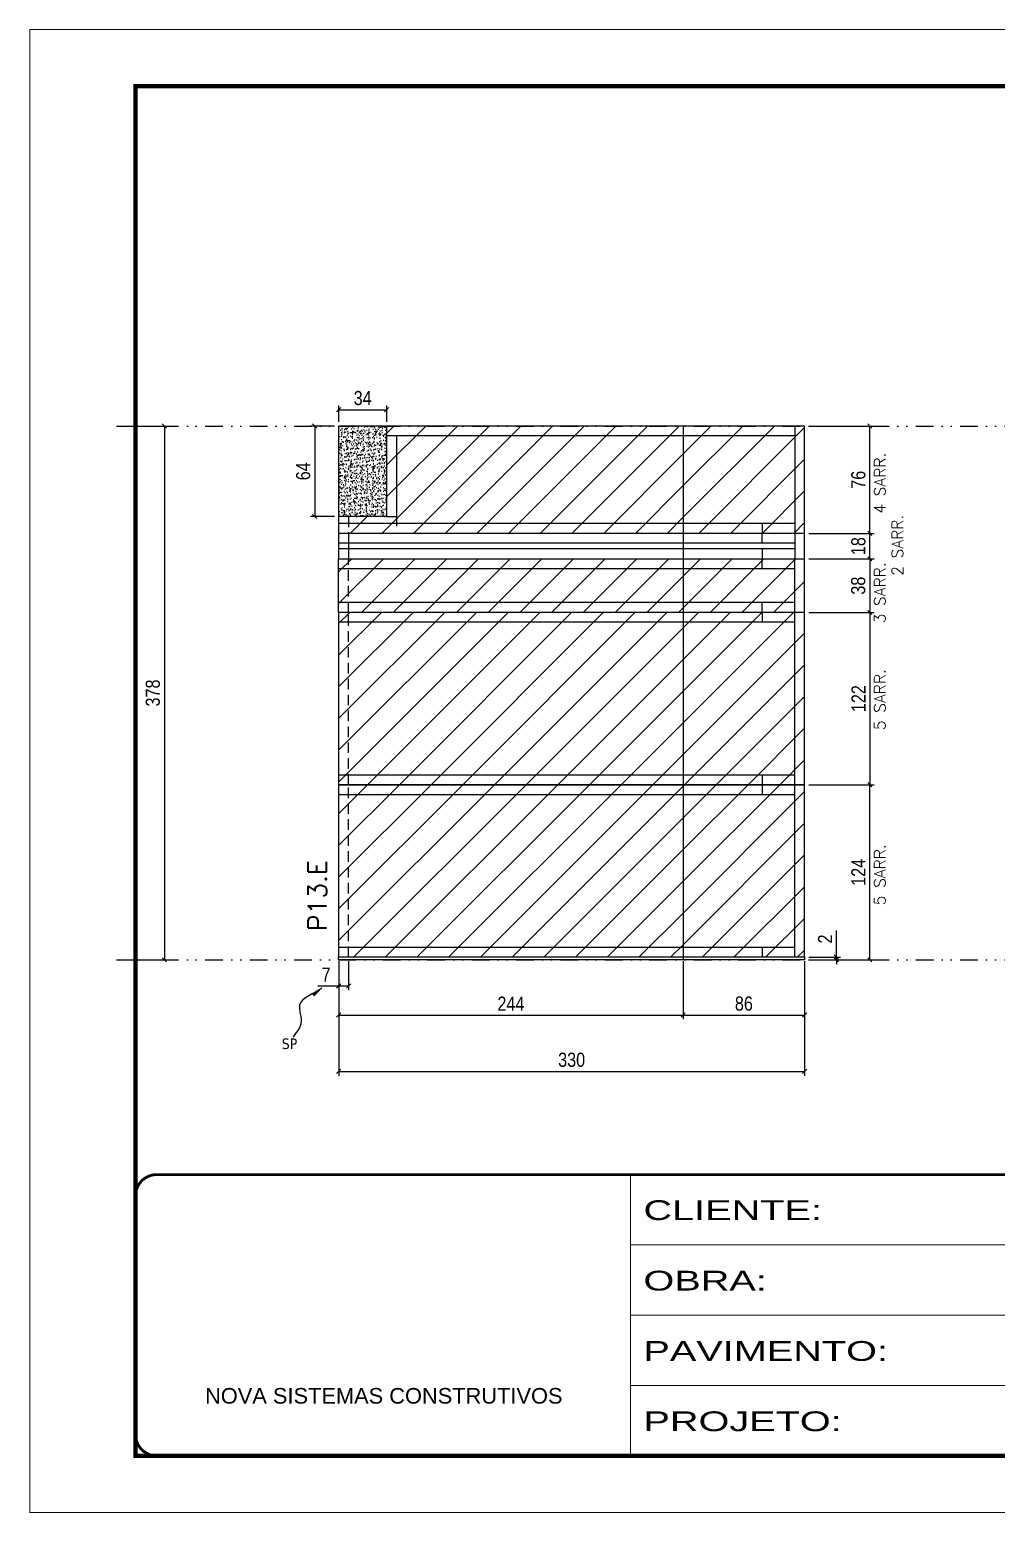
# Model space of a CAD drawing. Extents: x 2949 to 9203, y -16089 to 12527.
# Drawn here: x 4548 to 5232, y -3455 to -2405 of the extents above; entities that cross this region are included whole.
import ezdxf

# ---------------------------------------------------------------- set-up
doc = ezdxf.new("R2010")
doc.units = 0
for name, pattern in [('CONTINUO', [0]), ('DASHED', [0.75, 0.5, -0.25]), ('DIVIDE2', [0.625, 0.25, -0.125, 0, -0.125, 0, -0.125]), ('HIDDEN', [0.375, 0.25, -0.125])]:
    doc.linetypes.add(name, pattern=pattern)
for name, color, linetype in [('COTA', 241, 'Continuous'), ('Nível', 160, 'Continuous'), ('Painéis', 200, 'Continuous'), ('SARR_2.2x7', 40, 'Continuous'), ('Sarrafo de Pressão', 42, 'HIDDEN'), ('texto', 7, 'Continuous')]:
    doc.layers.add(name, color=color, linetype=linetype)
for name, color, linetype, lineweight in [('Folhas', 255, 'Continuous', 9), ('Hachura', 251, 'Continuous', 9), ('SARRAFO DE PRESSAO', 251, 'DASHED', 9), ('Texto Seção', 7, 'Continuous', 15)]:
    doc.layers.add(name, color=color, linetype=linetype, lineweight=lineweight)
doc.styles.add('ARIAL', font='arial.ttf')
doc.styles.add('COTA TECNICA', font='techl___.ttf', dxfattribs={"height": 10})
doc.styles.add('COTA TECNICA-50', font='techl___.ttf', dxfattribs={"height": 10})
doc.styles.add('REGUA-120', font='ROMANS.shx', dxfattribs={"height": 15})
doc.styles.add('ROMANS', font='romans.shx')
doc.styles.get("Standard").update_dxf_attribs({"font": 'arial.ttf'})
doc.styles.add('Tecnologia', font='')
doc.styles.get('Tecnologia').set_extended_font_data('Forgotten Futurist')
doc.dimstyles.new('COTA PAINEL-50', dxfattribs={"dimtxt": 10, "dimasz": 3, "dimexe": 3, "dimexo": 3, "dimgap": 3, "dimtad": 1, "dimdec": 1, "dimzin": 12, "dimdsep": 46, "dimtxsty": 'COTA TECNICA-50', "dimblk1": 'OBLIQUE', "dimblk2": 'OBLIQUE', "dimsah": 1, "dimcen": 0.9, "dimclrd": 4, "dimclre": 4, "dimclrt": 240, "dimadec": 1, "dimazin": 3, "dimtfac": 1, "dimtdec": 1, "dimtmove": 0, "dimatfit": 3, "dimfxl": 1, "dimtolj": 1, "dimtzin": 12, "dimarcsym": 0})
doc.dimstyles.new('PAINEL', dxfattribs={"dimtxt": 10, "dimasz": 3, "dimexe": 3, "dimexo": 3, "dimgap": 3, "dimtad": 1, "dimdec": 1, "dimzin": 12, "dimdsep": 46, "dimtxsty": 'COTA TECNICA', "dimblk1": 'OBLIQUE', "dimblk2": 'OBLIQUE', "dimsah": 1, "dimcen": 0.9, "dimclrd": 4, "dimclre": 4, "dimclrt": 240, "dimadec": 1, "dimazin": 3, "dimtfac": 1, "dimtdec": 1, "dimtmove": 0, "dimatfit": 3, "dimfxl": 1, "dimtolj": 1, "dimtzin": 12, "dimarcsym": 0})
doc.dimstyles.get("Standard").update_dxf_attribs({"dimtxt": 0.18, "dimasz": 0.18, "dimexe": 0.18, "dimexo": 0.0625, "dimgap": 0.09, "dimtad": 0, "dimtih": 1, "dimtoh": 1, "dimdec": 4, "dimzin": 0, "dimdsep": 46, "dimtxsty": 'Standard', "dimcen": 0.09, "dimadec": 0, "dimazin": 0, "dimtfac": 1, "dimtdec": 4, "dimtofl": 0, "dimtmove": 0, "dimatfit": 3, "dimfxl": 1, "dimtolj": 1, "dimtzin": 0, "dimarcsym": 0})
pattern_1 = [(45, (-129255.467, -35347.797), (-11.2253202, 11.2253202), [])]
pattern_2 = [(45, (-2336.75, -2823.194), (-11.22532, 11.22532), [])]
pattern_3 = [(45, (0, 3445.725), (-11.22532, 11.22532), [])]

# ---------------------------------------------------------------- blocks, each defined once
blk = doc.blocks.new('9999999999')
at = {"color": 30, "linetype": 'CONTINUO'}
for p, q in [((98564.6, 34230.2), (98564.6, 34429.4)), ((98564.6, 34379.6), (99584, 34379.6)), ((98564.6, 34329.8), (99488, 34329.8)), ((98564.6, 34280), (99488, 34280))]:
    blk.add_line(p, q, dxfattribs=at)
at = {"color": 30, "linetype": 'CONTINUO', "const_width": 2}
blk.add_lwpolyline([(99584, 34230.2), (99584, 34414.4, 0.414214), (99569, 34429.4), (98229, 34429.4, 0.414214), (98214, 34414.4), (98214, 34245.2, 0.414214), (98229, 34230.2), (99584, 34230.2)], format="xyb", dxfattribs=at)
at = {"layer": 'Folhas'}
blk.add_lwpolyline([(98139, 34190.2), (99624, 34190.2), (99624, 35240.2), (98139, 35240.2)], close=True, dxfattribs=at)
at = {"layer": 'Folhas', "color": 30, "const_width": 3}
blk.add_lwpolyline([(98214, 34230.2), (99584, 34230.2), (99584, 35200.2), (98214, 35200.2)], close=True, dxfattribs=at)
at = {"color": 7, "linetype": 'Continuous', "ltscale": 5, "style": 'ARIAL'}
blk.add_text('NOVA SISTEMAS CONSTRUTIVOS', height=11.059, dxfattribs=at).set_placement((98263.2, 34267.2))
at = {"layer": 'Folhas', "color": 7, "style": 'Tecnologia', "width": 1.5}
for s, p in [('CLIENTE:', (98573.7, 34397.2)), ('OBRA:', (98573.7, 34347.3)), ('PAVIMENTO:', (98573.7, 34297.5)), ('PROJETO:', (98573.7, 34247.7))]:
    blk.add_text(s, height=14, dxfattribs=at).set_placement(p)
blk = doc.blocks.new('_Oblique')
at = {"color": 0, "linetype": 'ByBlock', "lineweight": -2}
blk.add_line((-0.5, -0.5), (0.5, 0.5), dxfattribs=at)
blk = doc.blocks.new('*D1651')
at = {"layer": 'COTA', "color": 4, "linetype": 'ByBlock', "lineweight": -2, "transparency": 16777216}
for p, q in [((4612, -2685.5), (4646, -2685.5)), ((4643, -2685.5), (4643, -3063.5)), ((4612, -3063.5), (4646, -3063.5))]:
    blk.add_line(p, q, dxfattribs=at)
at = {"layer": 'Defpoints', "color": 0, "linetype": 'ByBlock', "transparency": 16777216}
for p in [(4609, -2685.5), (4609, -3063.5), (4643, -3063.5)]:
    blk.add_point(p, dxfattribs=at)
at = {"layer": 'COTA', "color": 4, "linetype": 'ByBlock', "lineweight": -2, "transparency": 16777216, "xscale": 3, "yscale": 3, "zscale": 3}
for p, rotation in [((4643, -2685.5), 90), ((4643, -3063.5), 270)]:
    blk.add_blockref('_Oblique', p, dxfattribs=dict(at, rotation=rotation))
at = {"layer": 'COTA', "color": 240, "linetype": 'ByBlock', "transparency": 16777216, "insert": (4634.8, -2874.5), "char_height": 10, "attachment_point": 5, "rotation": 90, "style": 'COTA TECNICA'}
blk.add_mtext('\\A1;378', dxfattribs=at)
blk = doc.blocks.new('*D1630')
at = {"layer": 'COTA', "color": 4, "lineweight": -2, "transparency": 16777216}
for p, q in [((4766.4, -3064.5), (4766.4, -3145.5)), ((5096.4, -3064.5), (5096.4, -3145.5)), ((4766.4, -3142.5), (5096.4, -3142.5))]:
    blk.add_line(p, q, dxfattribs=at)
at = {"layer": 'Defpoints', "color": 0, "transparency": 16777216}
for p in [(4766.4, -3061.5), (5096.4, -3061.5), (5096.4, -3142.5)]:
    blk.add_point(p, dxfattribs=at)
at = {"layer": 'COTA', "color": 4, "lineweight": -2, "transparency": 16777216, "xscale": 3, "yscale": 3, "zscale": 3, "rotation": 180}
blk.add_blockref('_Oblique', (4766.4, -3142.5), dxfattribs=at)
at = {"layer": 'COTA', "color": 4, "lineweight": -2, "transparency": 16777216, "xscale": 3, "yscale": 3, "zscale": 3}
blk.add_blockref('_Oblique', (5096.4, -3142.5), dxfattribs=at)
at = {"layer": 'COTA', "color": 240, "transparency": 16777216, "insert": (4931.4, -3134.3), "char_height": 10, "attachment_point": 5, "style": 'COTA TECNICA'}
blk.add_mtext('\\A1;330', dxfattribs=at)
blk = doc.blocks.new('*D1631')
at = {"layer": 'COTA', "color": 4, "lineweight": -2, "transparency": 16777216}
for p, q in [((5099.4, -2685.5), (5145.6, -2685.5)), ((5142.6, -2761.5), (5142.6, -2685.5)), ((5099.4, -2761.5), (5145.6, -2761.5))]:
    blk.add_line(p, q, dxfattribs=at)
at = {"layer": 'Defpoints', "color": 0, "transparency": 16777216}
for p in [(5096.4, -2685.5), (5142.6, -2685.5), (5096.4, -2761.5)]:
    blk.add_point(p, dxfattribs=at)
at = {"layer": 'COTA', "color": 4, "lineweight": -2, "transparency": 16777216, "xscale": 3, "yscale": 3, "zscale": 3}
for p, rotation in [((5142.6, -2685.5), 90), ((5142.6, -2761.5), 270)]:
    blk.add_blockref('_Oblique', p, dxfattribs=dict(at, rotation=rotation))
at = {"layer": 'COTA', "color": 240, "transparency": 16777216, "insert": (5134.5, -2723.5), "char_height": 10, "attachment_point": 5, "rotation": 90, "style": 'COTA TECNICA'}
blk.add_mtext('\\A1;76', dxfattribs=at)
blk = doc.blocks.new('*D1632')
at = {"layer": 'COTA', "color": 4, "lineweight": -2, "transparency": 16777216}
for p, q in [((4773.4, -3064.5), (4773.4, -3085)), ((4766.4, -3066.5), (4766.4, -3085)), ((4766.4, -3082), (4751.6, -3082)), ((4773.4, -3082), (4766.4, -3082))]:
    blk.add_line(p, q, dxfattribs=at)
at = {"layer": 'Defpoints', "color": 0, "transparency": 16777216}
for p in [(4766.4, -3063.5), (4773.4, -3061.5), (4766.4, -3082)]:
    blk.add_point(p, dxfattribs=at)
at = {"layer": 'COTA', "color": 4, "lineweight": -2, "transparency": 16777216, "xscale": 3, "yscale": 3, "zscale": 3, "rotation": 180}
blk.add_blockref('_Oblique', (4766.4, -3082), dxfattribs=at)
at = {"layer": 'COTA', "color": 4, "lineweight": -2, "transparency": 16777216, "xscale": 3, "yscale": 3, "zscale": 3}
blk.add_blockref('_Oblique', (4773.4, -3082), dxfattribs=at)
at = {"layer": 'COTA', "color": 240, "transparency": 16777216, "insert": (4757.5, -3073.9), "char_height": 10, "attachment_point": 5, "style": 'COTA TECNICA-50'}
blk.add_mtext('\\A1;7', dxfattribs=at)
blk = doc.blocks.new('*D1633')
at = {"layer": 'COTA', "color": 4, "lineweight": -2, "transparency": 16777216}
for p, q in [((5099.4, -2939.5), (5145.6, -2939.5)), ((5142.6, -3063.5), (5142.6, -2939.5)), ((5099.4, -3063.5), (5145.6, -3063.5))]:
    blk.add_line(p, q, dxfattribs=at)
at = {"layer": 'Defpoints', "color": 0, "transparency": 16777216}
for p in [(5096.4, -2939.5), (5142.6, -2939.5), (5096.4, -3063.5)]:
    blk.add_point(p, dxfattribs=at)
at = {"layer": 'COTA', "color": 4, "lineweight": -2, "transparency": 16777216, "xscale": 3, "yscale": 3, "zscale": 3}
for p, rotation in [((5142.6, -2939.5), 90), ((5142.6, -3063.5), 270)]:
    blk.add_blockref('_Oblique', p, dxfattribs=dict(at, rotation=rotation))
at = {"layer": 'COTA', "color": 240, "transparency": 16777216, "insert": (5134.5, -3001.5), "char_height": 10, "attachment_point": 5, "rotation": 90, "style": 'COTA TECNICA-50'}
blk.add_mtext('\\A1;124', dxfattribs=at)
blk = doc.blocks.new('*D1634')
at = {"layer": 'COTA', "color": 4, "lineweight": -2, "transparency": 16777216}
for p, q in [((5118.9, -3061.5), (5118.9, -3042.7)), ((5099.4, -3061.5), (5121.9, -3061.5)), ((5099.4, -3063.5), (5121.9, -3063.5)), ((5118.9, -3063.5), (5118.9, -3061.5)), ((5118.9, -3063.5), (5118.9, -3066.5))]:
    blk.add_line(p, q, dxfattribs=at)
at = {"layer": 'Defpoints', "color": 0, "transparency": 16777216}
for p in [(5096.4, -3061.5), (5096.4, -3063.5), (5118.9, -3063.5)]:
    blk.add_point(p, dxfattribs=at)
at = {"layer": 'COTA', "color": 4, "lineweight": -2, "transparency": 16777216, "xscale": 3, "yscale": 3, "zscale": 3}
for p, rotation in [((5118.9, -3061.5), 270), ((5118.9, -3063.5), 90)]:
    blk.add_blockref('_Oblique', p, dxfattribs=dict(at, rotation=rotation))
at = {"layer": 'COTA', "color": 240, "transparency": 16777216, "insert": (5110.9, -3048.7), "char_height": 10, "attachment_point": 5, "rotation": 90, "style": 'COTA TECNICA-50'}
blk.add_mtext('\\A1;2', dxfattribs=at)
blk = doc.blocks.new('*D1635')
at = {"layer": 'COTA', "color": 4, "linetype": 'ByBlock', "lineweight": -2, "transparency": 16777216}
for p, q in [((5099.4, -2817.5), (5145.6, -2817.5)), ((5142.6, -2817.5), (5142.6, -2939.5)), ((5099.4, -2939.5), (5145.6, -2939.5))]:
    blk.add_line(p, q, dxfattribs=at)
at = {"layer": 'Defpoints', "color": 0, "linetype": 'ByBlock', "transparency": 16777216}
for p in [(5096.4, -2817.5), (5096.4, -2939.5), (5142.6, -2939.5)]:
    blk.add_point(p, dxfattribs=at)
at = {"layer": 'COTA', "color": 4, "linetype": 'ByBlock', "lineweight": -2, "transparency": 16777216, "xscale": 3, "yscale": 3, "zscale": 3}
for p, rotation in [((5142.6, -2817.5), 90), ((5142.6, -2939.5), 270)]:
    blk.add_blockref('_Oblique', p, dxfattribs=dict(at, rotation=rotation))
at = {"layer": 'COTA', "color": 240, "linetype": 'ByBlock', "transparency": 16777216, "insert": (5134.6, -2878.5), "char_height": 10, "attachment_point": 5, "rotation": 90, "style": 'COTA TECNICA'}
blk.add_mtext('\\A1;122', dxfattribs=at)
blk = doc.blocks.new('*D1636')
at = {"layer": 'COTA', "color": 4, "linetype": 'ByBlock', "lineweight": -2, "transparency": 16777216}
for p, q in [((5010.4, -3064.5), (5010.4, -3105.6)), ((4766.4, -3066.5), (4766.4, -3105.6)), ((4766.4, -3102.6), (5010.4, -3102.6))]:
    blk.add_line(p, q, dxfattribs=at)
at = {"layer": 'Defpoints', "color": 0, "linetype": 'ByBlock', "transparency": 16777216}
for p in [(4766.4, -3063.5), (5010.4, -3061.5), (5010.4, -3102.6)]:
    blk.add_point(p, dxfattribs=at)
at = {"layer": 'COTA', "color": 4, "linetype": 'ByBlock', "lineweight": -2, "transparency": 16777216, "xscale": 3, "yscale": 3, "zscale": 3, "rotation": 180}
blk.add_blockref('_Oblique', (4766.4, -3102.6), dxfattribs=at)
at = {"layer": 'COTA', "color": 4, "linetype": 'ByBlock', "lineweight": -2, "transparency": 16777216, "xscale": 3, "yscale": 3, "zscale": 3}
blk.add_blockref('_Oblique', (5010.4, -3102.6), dxfattribs=at)
at = {"layer": 'COTA', "color": 240, "linetype": 'ByBlock', "transparency": 16777216, "insert": (4888.4, -3094.5), "char_height": 10, "attachment_point": 5, "style": 'COTA TECNICA'}
blk.add_mtext('\\A1;244', dxfattribs=at)
blk = doc.blocks.new('*D1637')
at = {"layer": 'COTA', "color": 4, "linetype": 'ByBlock', "lineweight": -2, "transparency": 16777216}
for p, q in [((5010.4, -3064.5), (5010.4, -3105.6)), ((5096.4, -3066.5), (5096.4, -3105.6)), ((5010.4, -3102.6), (5096.4, -3102.6))]:
    blk.add_line(p, q, dxfattribs=at)
at = {"layer": 'Defpoints', "color": 0, "linetype": 'ByBlock', "transparency": 16777216}
for p in [(5010.4, -3061.5), (5096.4, -3063.5), (5096.4, -3102.6)]:
    blk.add_point(p, dxfattribs=at)
at = {"layer": 'COTA', "color": 4, "linetype": 'ByBlock', "lineweight": -2, "transparency": 16777216, "xscale": 3, "yscale": 3, "zscale": 3, "rotation": 180}
blk.add_blockref('_Oblique', (5010.4, -3102.6), dxfattribs=at)
at = {"layer": 'COTA', "color": 4, "linetype": 'ByBlock', "lineweight": -2, "transparency": 16777216, "xscale": 3, "yscale": 3, "zscale": 3}
blk.add_blockref('_Oblique', (5096.4, -3102.6), dxfattribs=at)
at = {"layer": 'COTA', "color": 240, "linetype": 'ByBlock', "transparency": 16777216, "insert": (5053.4, -3094.5), "char_height": 10, "attachment_point": 5, "style": 'COTA TECNICA'}
blk.add_mtext('\\A1;86', dxfattribs=at)
blk = doc.blocks.new('*D1644')
at = {"layer": 'COTA', "color": 4, "linetype": 'ByBlock', "lineweight": -2, "transparency": 16777216}
for p, q in [((4763.4, -2685.5), (4746.4, -2685.5)), ((4749.4, -2685.5), (4749.4, -2749.5)), ((4763.4, -2749.5), (4746.4, -2749.5))]:
    blk.add_line(p, q, dxfattribs=at)
at = {"layer": 'Defpoints', "color": 0, "linetype": 'ByBlock', "transparency": 16777216}
for p in [(4766.4, -2685.5), (4749.4, -2749.5), (4766.4, -2749.5)]:
    blk.add_point(p, dxfattribs=at)
at = {"layer": 'COTA', "color": 4, "linetype": 'ByBlock', "lineweight": -2, "transparency": 16777216, "xscale": 3, "yscale": 3, "zscale": 3}
for p, rotation in [((4749.4, -2685.5), 90), ((4749.4, -2749.5), 270)]:
    blk.add_blockref('_Oblique', p, dxfattribs=dict(at, rotation=rotation))
at = {"layer": 'COTA', "color": 240, "linetype": 'ByBlock', "transparency": 16777216, "insert": (4741.3, -2717.5), "char_height": 10, "attachment_point": 5, "rotation": 90, "style": 'COTA TECNICA'}
blk.add_mtext('\\A1;64', dxfattribs=at)
blk = doc.blocks.new('*D1645')
at = {"layer": 'COTA', "color": 4, "linetype": 'ByBlock', "lineweight": -2, "transparency": 16777216}
for p, q in [((4766.4, -2682.5), (4766.4, -2670.9)), ((4766.4, -2673.9), (4800.4, -2673.9)), ((4800.4, -2682.5), (4800.4, -2670.9))]:
    blk.add_line(p, q, dxfattribs=at)
at = {"layer": 'Defpoints', "color": 0, "linetype": 'ByBlock', "transparency": 16777216}
for p in [(4800.4, -2673.9), (4766.4, -2685.5), (4800.4, -2685.5)]:
    blk.add_point(p, dxfattribs=at)
at = {"layer": 'COTA', "color": 4, "linetype": 'ByBlock', "lineweight": -2, "transparency": 16777216, "xscale": 3, "yscale": 3, "zscale": 3, "rotation": 180}
blk.add_blockref('_Oblique', (4766.4, -2673.9), dxfattribs=at)
at = {"layer": 'COTA', "color": 4, "linetype": 'ByBlock', "lineweight": -2, "transparency": 16777216, "xscale": 3, "yscale": 3, "zscale": 3}
blk.add_blockref('_Oblique', (4800.4, -2673.9), dxfattribs=at)
at = {"layer": 'COTA', "color": 240, "linetype": 'ByBlock', "transparency": 16777216, "insert": (4783.4, -2665.7), "char_height": 10, "attachment_point": 5, "style": 'COTA TECNICA'}
blk.add_mtext('\\A1;34', dxfattribs=at)
blk = doc.blocks.new('*D1654')
at = {"layer": 'COTA', "color": 4, "lineweight": -2, "transparency": 16777216}
for p, q in [((5099.4, -2779.5), (5145.6, -2779.5)), ((5142.6, -2779.5), (5142.6, -2817.5)), ((5099.4, -2817.5), (5145.6, -2817.5))]:
    blk.add_line(p, q, dxfattribs=at)
at = {"layer": 'Defpoints', "color": 0, "transparency": 16777216}
for p in [(5096.4, -2779.5), (5096.4, -2817.5), (5142.6, -2817.5)]:
    blk.add_point(p, dxfattribs=at)
at = {"layer": 'COTA', "color": 4, "lineweight": -2, "transparency": 16777216, "xscale": 3, "yscale": 3, "zscale": 3}
for p, rotation in [((5142.6, -2779.5), 90), ((5142.6, -2817.5), 270)]:
    blk.add_blockref('_Oblique', p, dxfattribs=dict(at, rotation=rotation))
at = {"layer": 'COTA', "color": 240, "transparency": 16777216, "insert": (5134.4, -2798.5), "char_height": 10, "attachment_point": 5, "rotation": 90, "style": 'COTA TECNICA'}
blk.add_mtext('\\A1;38', dxfattribs=at)
blk = doc.blocks.new('*D2825')
at = {"layer": 'COTA', "color": 4, "lineweight": -2, "transparency": 16777216}
for p, q in [((5099.4, -2761.5), (5145.6, -2761.5)), ((5142.6, -2779.5), (5142.6, -2761.5)), ((5099.4, -2779.5), (5145.6, -2779.5))]:
    blk.add_line(p, q, dxfattribs=at)
at = {"layer": 'Defpoints', "color": 0, "transparency": 16777216}
for p in [(5096.4, -2761.5), (5142.6, -2761.5), (5096.4, -2779.5)]:
    blk.add_point(p, dxfattribs=at)
at = {"layer": 'COTA', "color": 4, "lineweight": -2, "transparency": 16777216, "xscale": 3, "yscale": 3, "zscale": 3}
for p, rotation in [((5142.6, -2761.5), 90), ((5142.6, -2779.5), 270)]:
    blk.add_blockref('_Oblique', p, dxfattribs=dict(at, rotation=rotation))
at = {"layer": 'COTA', "color": 240, "transparency": 16777216, "insert": (5134.5, -2770.5), "char_height": 10, "attachment_point": 5, "rotation": 90, "style": 'COTA TECNICA-50'}
blk.add_mtext('\\A1;18', dxfattribs=at)

msp = doc.modelspace()

# ---------------------------------------------------------------- hatches: boundary and pattern name
at = {"layer": 'COTA', "linetype": 'ByBlock'}
h = msp.add_hatch(dxfattribs=at)
h.set_pattern_fill('AR-CONC', color=256, scale=0.03)
h.set_pattern_definition([(50, (-129255.4665, -32998.6465), (5.46554007, -0.47817257), [0.5715, -6.2865]), (355, (-129255.4665, -32998.6465), (-1.05730264, 5.73170536), [0.4572, -5.02921753]), (100.4514447, (-129255.011, -32998.6863), (4.40823741, 5.25353256), [0.48570026, -5.34270734]), (46.1842, (-129255.4665, -32997.1225), (8.13237123, -1.26126984), [0.85725, -9.42975]), (96.6355576, (-129254.789, -32997.2276), (7.122124, 7.42278374), [0.7285507, -8.01406824]), (351.184151, (-129255.4665, -32997.1225), (7.122124, 7.42278374), [0.685799, -7.54379196]), (21, (-129254.7045, -32997.5035), (4.54843174, -3.06795595), [0.5715, -6.2865]), (326, (-129254.7045, -32997.5035), (1.85406085, 5.52563898), [0.4572, -5.0292]), (71.451445, (-129254.3255, -32997.759), (6.40249258, 2.45768307), [0.48570026, -5.34269813]), (37.5, (-129255.4665, -32998.6465), (0.092658098, 2.536651166), [0, -4.96824, 0, -5.1054, 0, -5.04825]), (7.5, (-129255.4665, -32998.6465), (2.004589875, 3.005417245), [0, -2.91084, 0, -4.85394, 0, -1.92405]), (327.5, (-129257.1658, -32998.6465), (4.067717855, -0.17186232), [0, -1.905, 0, -5.9436, 0, -7.8867]), (317.5, (-129257.9278, -32998.6465), (4.44387544, 0.76279473), [0, -2.4765, 0, -3.94716, 0, -5.6007])])
h.paths.add_polyline_path([(4766.38, -2685.46), (4766.38, -2749.46), (4800.38, -2749.46), (4800.38, -2685.46)])
at = {"layer": 'Hachura', "linetype": 'ByBlock'}
h = msp.add_hatch(dxfattribs=at)
h.set_pattern_fill('ANSI31', color=256, scale=5)
h.set_pattern_definition(pattern_2)
h.paths.add_polyline_path([(4800.38, -2685.46), (4800.38, -2749.46), (4766.38, -2749.46), (4766.38, -2761.46), (5010.38, -2761.46), (5010.38, -2685.46)])
h = msp.add_hatch(dxfattribs=at)
h.set_pattern_fill('ANSI31', color=256, scale=5)
h.set_pattern_definition(pattern_2)
h.paths.add_polyline_path([(5010.38, -2685.46), (5010.38, -2761.46), (5096.38, -2761.46), (5096.38, -2685.46)])
at = {"layer": 'Hachura'}
h = msp.add_hatch(dxfattribs=at)
h.set_pattern_fill('ANSI31', color=256, scale=5)
h.set_pattern_definition(pattern_3)
h.paths.add_polyline_path([(5010.38, -2817.46), (5010.38, -2779.46), (4766.38, -2779.46), (4766.38, -2817.46)])
h = msp.add_hatch(dxfattribs=at)
h.set_pattern_fill('ANSI31', color=256, scale=5)
h.set_pattern_definition(pattern_3)
h.paths.add_polyline_path([(5096.38, -2817.46), (5096.38, -2779.46), (5010.38, -2779.46), (5010.38, -2817.46)])
at = {"layer": 'Hachura', "linetype": 'ByBlock'}
h = msp.add_hatch(dxfattribs=at)
h.set_pattern_fill('ANSI31', color=256, scale=5)
h.set_pattern_definition(pattern_1)
h.paths.add_polyline_path([(5010.38, -2817.46), (4766.38, -2817.46), (4766.38, -2939.46), (5010.38, -2939.46)])
h = msp.add_hatch(dxfattribs=at)
h.set_pattern_fill('ANSI31', color=256, scale=5)
h.set_pattern_definition(pattern_1)
h.paths.add_polyline_path([(5096.38, -2817.46), (5010.38, -2817.46), (5010.38, -2939.46), (5096.38, -2939.46)])
h = msp.add_hatch(dxfattribs=at)
h.set_pattern_fill('ANSI31', color=256, scale=5)
h.set_pattern_definition(pattern_1)
h.paths.add_polyline_path([(4766.38, -2939.46), (4766.38, -3061.46), (5010.38, -3061.46), (5010.38, -2939.46)])
h = msp.add_hatch(dxfattribs=at)
h.set_pattern_fill('ANSI31', color=256, scale=5)
h.set_pattern_definition(pattern_1)
h.paths.add_polyline_path([(5096.38, -2939.46), (5010.38, -2939.46), (5010.38, -3061.46), (5096.38, -3061.46)])

# ---------------------------------------------------------------- linework, layer by layer
at = {"layer": 'COTA', "linetype": 'ByBlock'}
for p, q in [((4800.38, -2685.46), (4766.38, -2685.46)), ((4766.38, -2685.46), (4766.38, -2749.46))]:
    msp.add_line(p, q, dxfattribs=at)
at = {"layer": 'Nível', "color": 4, "linetype": 'DIVIDE2', "ltscale": 50}
for p, q in [((4609.03, -2685.46), (5979.03, -2685.46)), ((4609.03, -3063.46), (5979.03, -3063.46))]:
    msp.add_line(p, q, dxfattribs=at)
at = {"layer": 'Painéis'}
for p, q in [((5096.38, -2685.46), (4800.38, -2685.46)), ((4800.38, -2685.46), (4800.38, -2749.46)), ((5010.38, -2685.46), (5010.38, -2939.46)), ((5096.38, -2761.46), (5096.38, -2685.46)), ((4800.38, -2749.46), (4766.38, -2749.46)), ((4766.38, -2749.46), (4766.38, -2761.46)), ((5096.38, -2761.46), (4766.38, -2761.46)), ((4766.38, -2761.46), (4766.38, -2779.46)), ((5096.38, -2779.46), (5096.38, -2761.46)), ((4766.38, -2817.46), (4766.38, -2779.46)), ((4766.38, -2779.46), (5096.38, -2779.46)), ((5096.38, -2817.46), (5096.38, -2779.46)), ((4766.38, -2817.46), (4766.38, -2939.46)), ((5096.38, -2817.46), (4766.38, -2817.46)), ((5096.38, -2939.46), (5096.38, -2817.46)), ((5096.38, -2939.46), (4766.38, -2939.46)), ((4766.38, -2939.46), (4766.38, -3061.46)), ((4766.38, -2939.46), (5096.38, -2939.46)), ((5010.38, -2939.46), (5010.38, -3063.46)), ((5096.38, -3061.46), (5096.38, -2939.46)), ((4766.38, -3061.46), (5096.38, -3061.46)), ((4766.38, -3061.46), (5096.38, -3061.46)), ((4766.38, -3063.46), (4766.38, -3061.46)), ((5096.38, -3063.46), (4766.38, -3063.46)), ((5096.38, -3061.46), (5096.38, -3063.46))]:
    msp.add_line(p, q, dxfattribs=at)
at = {"layer": 'SARR_2.2x7'}
for p, q in [((5089.38, -2685.46), (5089.38, -2761.46)), ((5089.38, -2692.46), (4800.38, -2692.46)), ((4807.38, -2692.46), (4807.38, -2749.46)), ((4800.38, -2749.46), (4807.38, -2749.46)), ((4807.38, -2749.46), (4807.38, -2756.46)), ((5066.38, -2754.46), (4766.38, -2754.46)), ((4773.38, -2761.46), (4773.38, -2779.46)), ((5089.38, -2754.46), (5066.38, -2754.46)), ((5066.38, -2754.46), (5066.38, -2761.46)), ((5066.38, -2756.8), (5066.38, -2757.46)), ((5066.38, -2768.46), (5066.38, -2761.46)), ((5089.38, -2761.46), (5089.38, -2779.46)), ((5066.38, -2768.46), (4766.38, -2768.46)), ((5089.38, -2768.46), (5066.38, -2768.46)), ((5066.38, -2772.46), (4766.38, -2772.46)), ((5089.38, -2772.46), (5066.38, -2772.46)), ((5066.38, -2772.46), (5066.38, -2779.46)), ((5066.38, -2786.46), (5066.38, -2779.46)), ((5089.38, -2817.46), (5089.38, -2779.46)), ((5066.38, -2786.46), (4766.38, -2786.46)), ((5066.38, -2784.12), (5066.38, -2783.46)), ((5089.38, -2786.46), (5066.38, -2786.46)), ((5066.38, -2810.46), (4766.38, -2810.46)), ((5089.38, -2810.46), (5066.38, -2810.46)), ((5066.38, -2817.46), (5066.38, -2810.46)), ((5066.38, -2824.46), (4766.38, -2824.46)), ((5066.38, -2817.46), (5066.38, -2824.46)), ((5089.38, -2824.46), (5066.38, -2824.46)), ((5089.38, -2939.46), (5089.38, -2817.46)), ((4766.38, -2932.46), (5066.38, -2932.46)), ((5066.38, -2932.46), (5089.38, -2932.46)), ((5066.38, -2932.46), (5066.38, -2939.46)), ((5066.38, -2939.46), (5066.38, -2946.46)), ((5089.38, -3061.46), (5089.38, -2939.46)), ((4766.38, -2946.46), (5066.38, -2946.46)), ((5066.38, -2946.46), (5089.38, -2946.46)), ((4766.38, -3054.46), (5066.38, -3054.46)), ((5066.38, -3054.46), (5089.38, -3054.46)), ((5066.38, -3054.46), (5066.38, -3061.46))]:
    msp.add_line(p, q, dxfattribs=at)
at = {"layer": 'Sarrafo de Pressão', "ltscale": 30}
for p, q in [((4773.38, -2749.46), (4773.38, -2761.46)), ((4773.38, -2817.46), (4773.38, -2779.46)), ((4773.38, -2939.46), (4773.38, -2817.46)), ((4773.38, -3061.46), (4773.38, -2939.46))]:
    msp.add_line(p, q, dxfattribs=at)

# ---------------------------------------------------------------- block references
at = {"layer": 'SARRAFO DE PRESSAO', "color": 6, "linetype": 'ByBlock'}
msp.add_blockref('9999999999', (-93591.44, -37644.95), dxfattribs=at)

# ---------------------------------------------------------------- texts
at = {"layer": 'texto', "color": 0, "insert": (4731.6, -3122.95), "char_height": 7.5, "attachment_point": 5}
msp.add_mtext('{\\fTahoma|b0|i0|c0|p34;\\C4;SP}', dxfattribs=at)
at = {"layer": 'Texto Seção', "linetype": 'Continuous', "style": 'ROMANS'}
for s, p in [('4 SARR.', (5153.68, -2747.53)), ('2 SARR.', (5166.1, -2791.47)), ('3 SARR.', (5153.68, -2825.2)), ('5 SARR.', (5153.68, -2900.86)), ('5 SARR.', (5153.68, -3024.86))]:
    msp.add_text(s, height=8, rotation=90, dxfattribs=at).set_placement(p)
at = {"layer": 'Texto Seção', "insert": (4757.83, -3042.99), "char_height": 13, "width": 285.3299, "attachment_point": 7, "rotation": 90, "style": 'REGUA-120'}
msp.add_mtext('P13.E', dxfattribs=at)

# ---------------------------------------------------------------- dimensions: what is measured, and where the dimension line sits
at = {"layer": 'COTA', "linetype": 'ByBlock'}
for base, p1, p2, picture, middle in [((4800.38, -2673.95), (4766.38, -2685.46), (4800.38, -2685.46), '*D1645', (4783.38, -2665.73)), ((5010.38, -3102.62), (4766.38, -3063.46), (5010.38, -3061.46), '*D1636', (4888.38, -3094.55))]:
    dim = msp.add_linear_dim(base=base, p1=p1, p2=p2, dimstyle='PAINEL', dxfattribs=at)
    dim.commit()
    dim.dimension.update_dxf_attribs({"geometry": picture, "text_midpoint": middle})
for base, p1, p2, picture, middle in [((4643.03, -3063.46), (4609.03, -2685.46), (4609.03, -3063.46), '*D1651', (4634.79, -2874.46)), ((4749.39, -2749.46), (4766.38, -2685.46), (4766.38, -2749.46), '*D1644', (4741.29, -2717.46)), ((5142.62, -2939.46), (5096.38, -2817.46), (5096.38, -2939.46), '*D1635', (5134.56, -2878.46))]:
    dim = msp.add_linear_dim(base=base, p1=p1, p2=p2, angle=90, dimstyle='PAINEL', dxfattribs=at)
    dim.commit()
    dim.dimension.update_dxf_attribs({"geometry": picture, "text_midpoint": middle})
at = {"layer": 'COTA'}
dim = msp.add_linear_dim(base=(5142.62, -2685.46), p1=(5096.38, -2761.46), p2=(5096.38, -2685.46), angle=90, dimstyle='PAINEL', override={"dimarcsym": 2}, dxfattribs=at)
dim.commit()
dim.dimension.update_dxf_attribs({"geometry": '*D1631', "text_midpoint": (5142.62, -2723.46), "dimtype": 160})
for base, p1, p2, angle, dimstyle, picture, middle in [((5142.62, -2761.46), (5096.38, -2779.46), (5096.38, -2761.46), 90, 'COTA PAINEL-50', '*D2825', (5134.52, -2770.46)), ((5142.62, -2817.46), (5096.38, -2779.46), (5096.38, -2817.46), 90, 'PAINEL', '*D1654', (5134.38, -2798.46)), ((5142.62, -2939.46), (5096.38, -3063.46), (5096.38, -2939.46), 90, 'COTA PAINEL-50', '*D1633', (5134.55, -3001.46)), ((4766.38, -3081.97), (4773.38, -3061.46), (4766.38, -3063.46), 180, 'COTA PAINEL-50', '*D1632', (4757.52, -3073.9))]:
    dim = msp.add_linear_dim(base=base, p1=p1, p2=p2, angle=angle, dimstyle=dimstyle, dxfattribs=at)
    dim.commit()
    dim.dimension.update_dxf_attribs({"geometry": picture, "text_midpoint": middle})
dim = msp.add_linear_dim(base=(5118.91, -3063.46), p1=(5096.38, -3061.46), p2=(5096.38, -3063.46), angle=90, dimstyle='COTA PAINEL-50', dxfattribs=at)
dim.commit()
dim.dimension.update_dxf_attribs({"geometry": '*D1634', "text_midpoint": (5118.91, -3048.71), "dimtype": 160})
dim = msp.add_linear_dim(base=(5096.38, -3142.47), p1=(4766.38, -3061.46), p2=(5096.38, -3061.46), dimstyle='PAINEL', override={"dimarcsym": 2}, dxfattribs=at)
dim.commit()
dim.dimension.update_dxf_attribs({"geometry": '*D1630', "text_midpoint": (4931.38, -3134.25)})
at = {"layer": 'COTA', "linetype": 'ByBlock'}
dim = msp.add_linear_dim(base=(5096.38, -3102.62), p1=(5010.38, -3061.46), p2=(5096.38, -3063.46), dimstyle='PAINEL', override={"dimtmove": 1}, dxfattribs=at)
dim.commit()
dim.dimension.update_dxf_attribs({"geometry": '*D1637', "text_midpoint": (5053.38, -3094.49)})

# ---------------------------------------------------------------- leaders
at = {"layer": 'COTA', "path_type": 1}
msp.add_leader([(4754.55, -3083.64), (4738.77, -3095.47), (4739.69, -3108.48), (4734.14, -3118.26)], dimstyle='Standard', override={"dimasz": 8}, dxfattribs=at)

doc.saveas('drawing.dxf')
